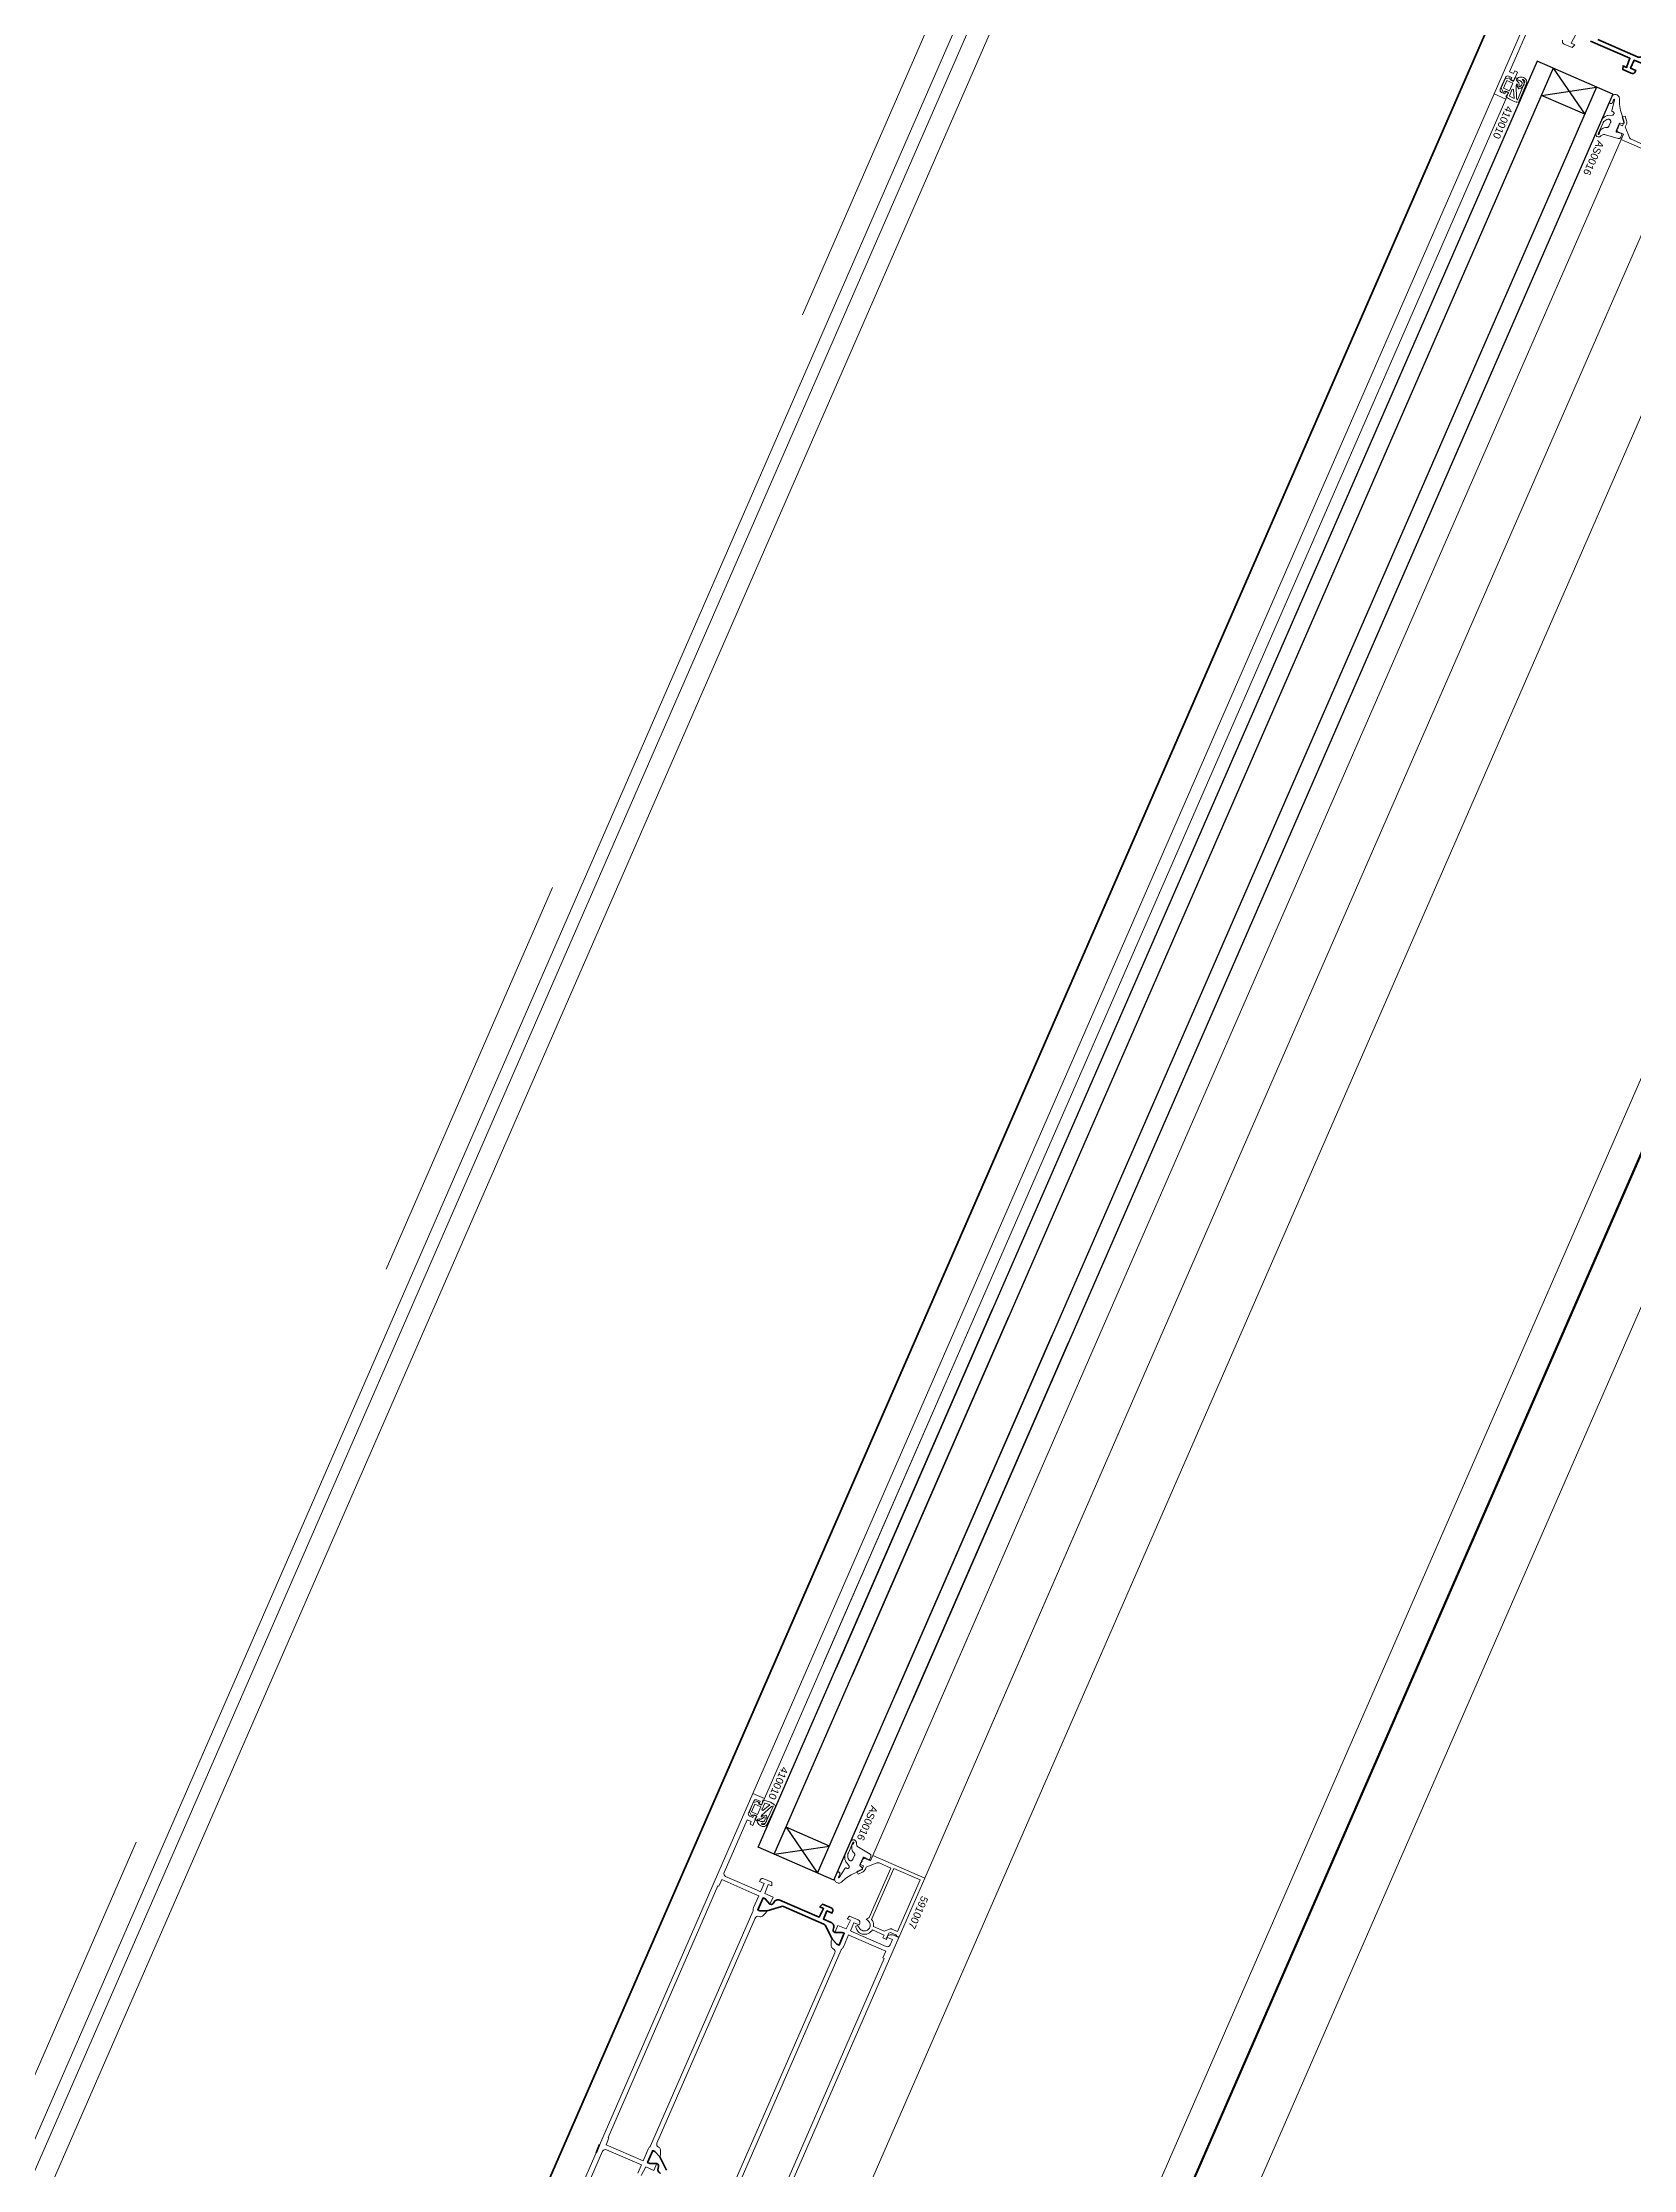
# Model space of a CAD drawing. Header units: millimetres. Extents: x -37281 to 954596, y -59787 to 956680.
# Drawn here: x 4338 to 4876, y -17182 to -16462 of the extents above; entities that cross this region are included whole.
import ezdxf
from ezdxf.enums import TextEntityAlignment as Align

# ---------------------------------------------------------------- set-up
doc = ezdxf.new("R2010")
doc.units = ezdxf.units.MM
doc.header["$MEASUREMENT"] = 0
doc.linetypes.add('Dot & Dashed', pattern=[670.277762, 352.777767, -176.388884, 0, -141.111112])
doc.linetypes.add('Double Dashed', pattern=[1093.611073, 529.166651, -211.666656, 141.111112, -211.666656])
for name, color, linetype, lineweight in [('0_Pen_No__2', 8, 'Continuous', 15), ('0_Pen_No__5', 7, 'Continuous', 25), ('0_Pen_No__6', 7, 'Continuous', 35), ('0_Pen_No__7', 7, 'Continuous', 35), ('0_Pen_No__9', 7, 'Continuous', 13), ('New_A-20-M_Floor_Slab_Pen_No__89', 8, 'Continuous', 20), ('New_A-20-M_Roof_Pen_No__93', 8, 'Continuous', 13), ('New_A-25-M_Curtain_Wall_Pen_No__90', 8, 'Continuous', 20), ('New_A-25-M_Wall_Ext_Pen_No__87', 8, 'Continuous', 20), ('New_ArchiCAD Windows_Pen_No__3', 7, 'Continuous', 18), ('New_ArchiCAD Zone Stamps_Pen_No__9', 7, 'Continuous', 13)]:
    doc.layers.add(name, color=color, linetype=linetype, lineweight=lineweight)
for name, color, linetype, lineweight, true_color in [('0_Pen_No__40', 7, 'Continuous', 35, 0x2a2a2a), ('New_A-15-MG_Structural_Grid_Phase_2_Pen_No__222', 7, 'Continuous', 13, 0x65af33), ('New_A-25-M_Curtain_Wall_Pen_No__69', 7, 'Continuous', 20, 0x606060), ('New_A-35-M_FFE-Zone_Pen_No__74', 7, 'Continuous', 20, 0x606060)]:
    doc.layers.add(name, color=color, linetype=linetype, lineweight=lineweight, true_color=true_color)
for name, color, linetype in [('New_A-15-MG_Structural_Grid_Phase_2', 7, 'Continuous'), ('New_A-20-M_Floor_Slab', 7, 'Continuous'), ('New_A-20-M_Roof', 7, 'Continuous'), ('New_A-25-M_Curtain_Wall', 7, 'Continuous'), ('New_A-25-M_Wall_Ext', 7, 'Continuous'), ('New_A-35-M_FFE-Zone', 7, 'Continuous'), ('New_ArchiCAD Windows', 7, 'Continuous')]:
    doc.layers.add(name, color=color, linetype=linetype)
doc.styles.add('GENERATED_STYLE_2', font='')
doc.styles.add('GENERATED_STYLE_3', font='')
doc.styles.add('GENERATED_STYLE_4', font='')
doc.styles.get('GENERATED_STYLE_2').set_extended_font_data('Arial', bold=True)
doc.styles.get('GENERATED_STYLE_3').set_extended_font_data('Arial')
doc.styles.get('GENERATED_STYLE_4').set_extended_font_data('Swis721 BT')

# ---------------------------------------------------------------- blocks, each defined once
blk = doc.blocks.new('Wall_2_3', base_point=(10092.6, -4631.3))
at = {"layer": 'New_A-25-M_Wall_Ext_Pen_No__87', "linetype": 'Continuous', "flags": 128}
for points in [[(10000.93, -4591.33), (2142.47, -22613.27)], [(2234.14, -22653.24), (10092.6, -4631.3)]]:
    blk.add_lwpolyline(points, dxfattribs=at)
blk = doc.blocks.new('Wall_4_3', base_point=(9982.59, -4632.6))
at = {"layer": 'New_A-25-M_Wall_Ext_Pen_No__87', "linetype": 'Continuous', "flags": 128}
for points in [[(4714.53, -16301.13), (1990.94, -22547.19)], [(2142.18, -22613.14), (4865.77, -16367.08)]]:
    blk.add_lwpolyline(points, dxfattribs=at)
blk = doc.blocks.new('Single Office_INB 2107_14_3', base_point=(2081.59, -16699.57))
at = {"layer": 'New_A-35-M_FFE-Zone_Pen_No__74', "linetype": 'Continuous'}
blk.add_line((3819.08, -18365.37), (4720.62, -16297.86), dxfattribs=at)
at = {"layer": 'New_ArchiCAD Zone Stamps_Pen_No__9'}
for tag, height, style, p in [('ROOM_NAME', 250, 'GENERATED_STYLE_2', (1580.4, -15284.57)), ('zoneNameLine2', 250, 'GENERATED_STYLE_2', (1391.97, -15716.7)), ('ROOM_NUMBER', 200, 'GENERATED_STYLE_3', (1203.54, -16137.41)), ('measuredAreaCode', 200, 'GENERATED_STYLE_3', (1046.52, -16497.52)), ('DUMMY_649', 200, 'GENERATED_STYLE_3', (1353.92, -16631.56)), ('DUMMY_650', 200, 'GENERATED_STYLE_3', (1703.43, -16783.96)), ('DUMMY_651', 133.33, 'GENERATED_STYLE_3', (1982.72, -16890.51))]:
    blk.add_attdef(tag, text='', height=height, rotation=336.44041, dxfattribs=dict(at, style=style)).set_placement(p, align=Align.TOP_LEFT)
blk = doc.blocks.new('Slab_4_3', base_point=(-34879.65, -33019.01))
at = {"layer": 'New_A-20-M_Floor_Slab_Pen_No__89', "linetype": 'Continuous', "flags": 128}
blk.add_lwpolyline([(19341.14, -30335.29), (10989.45, -26693.54), (10933.09, -26822.78), (1863.41, -22867.95), (9871.66, -4502.51), (4224.74, -2040.17), (4132.95, -2000.14), (2145.42, -6558.18), (-3141.98, -4252.62), (-10743.58, -11326.43), (-11126.43, -10915.01), (-34879.65, -33019.01)], dxfattribs=at)
blk = doc.blocks.new('Slab_8_3', base_point=(10933.09, -26822.78))
at = {"layer": 'New_A-20-M_Floor_Slab_Pen_No__89', "linetype": 'Continuous', "flags": 128}
blk.add_lwpolyline([(10933.09, -26822.78), (1863.41, -22867.95), (9871.66, -4502.51), (18941.33, -8457.33)], close=True, dxfattribs=at)
blk = doc.blocks.new('Triple Window 19[13]_3')
at = {"layer": 'New_ArchiCAD Windows_Pen_No__3', "linetype": 'Continuous'}
for p, q in [((5080.16, -15462.63), (4140.85, -17616.74)), ((5414.73, -15608.52), (4475.43, -17762.63)), ((4834.5, -16438.81), (4496.95, -17212.91)), ((4671.11, -17288.86), (5008.66, -16514.75))]:
    blk.add_line(p, q, dxfattribs=at)
blk = doc.blocks.new('Wall_139_3', base_point=(10165.92, -4712.54))
at = {"layer": 'New_ArchiCAD Windows', "color": 251, "linetype": 'Continuous', "lineweight": 20, "true_color": 0x606060}
blk.add_blockref('Triple Window 19[13]_3', (0, 0), dxfattribs=at)
blk = doc.blocks.new('Morph_1_3')
at = {"layer": 'New_A-20-M_Roof_Pen_No__93', "linetype": 'Continuous', "flags": 128}
blk.add_lwpolyline([(2064.53, -22792.01), (10012.82, -4564.06)], dxfattribs=at)
blk = doc.blocks.new('Beam_4_3', base_point=(10000.93, -4591.33))
at = {"layer": 'New_A-25-M_Curtain_Wall_Pen_No__69', "linetype": 'Dot & Dashed'}
blk.add_line((10000.93, -4591.33), (2142.47, -22613.27), dxfattribs=at)
at = {"layer": 'New_A-25-M_Curtain_Wall_Pen_No__90', "linetype": 'Continuous'}
for p, q in [((10000.93, -4591.33), (2142.47, -22613.27)), ((10203.2, -4679.52), (2344.74, -22701.46))]:
    blk.add_line(p, q, dxfattribs=at)
blk = doc.blocks.new('Standard grid marker[55]_3', base_point=(12179.47, 840.07))
at = {"layer": 'New_A-15-MG_Structural_Grid_Phase_2_Pen_No__222', "linetype": 'Double Dashed'}
blk.add_line((11800.31, -29.45), (-2469.84, -32755.44), dxfattribs=at)
at = {"layer": 'New_A-15-MG_Structural_Grid_Phase_2_Pen_No__222', "style": 'GENERATED_STYLE_4'}
for tag, p in [('AC_MarkerText_1_0', (11806.43, 1584.91)), ('AC_MarkerText_1_1', (-3621.73, -33796.76))]:
    blk.add_attdef(tag, text='', height=350, rotation=336.44041, dxfattribs=at).set_placement(p, align=Align.MIDDLE_CENTER)

msp = doc.modelspace()

# ---------------------------------------------------------------- linework, layer by layer
at = {"layer": '0_Pen_No__2', "linetype": 'Continuous', "flags": 128}
for points in [[(4842.15, -16453.6), (4834.36, -16471.47), (4835.74, -16472.07), (4836.13, -16471.16), (4837.05, -16471.56), (4835.65, -16474.76), (4834.74, -16474.37), (4835.14, -16473.45), (4834.04, -16472.97, 0.414214), (4832.98, -16473.38), (4831.22, -16477.42, 0.414214), (4831.64, -16478.47), (4832.74, -16478.95), (4833.14, -16478.03), (4834.05, -16478.43), (4833.05, -16480.72), (4829.11, -16479), (4893.07, -16332.34)], [(4856.76, -16458.88), (4855.24, -16461.81), (4856.44, -16462.34), (4855.56, -16463.26), (4852.86, -16462.08, -0.414214), (4852.34, -16460.77)], [(4540.27, -17184.13), (4541.8, -17181.19), (4544.55, -17182.39), (4545.59, -17180.01), (4543.17, -17180.05), (4542.44, -17179.73), (4544.19, -17175.69), (4544.93, -17176.01), (4546.54, -17177.81), (4546.82, -17177.17), (4546.8, -17175.4, 0.294108), (4546.2, -17174.49), (4546.15, -17174.47, -0.414214), (4545.63, -17173.16), (4578.88, -17096.89, -0.414214), (4580.2, -17096.37), (4580.25, -17096.4, 0.294108), (4581.32, -17096.22), (4582.64, -17095.04), (4582.92, -17094.4), (4580.5, -17094.43), (4579.77, -17094.11), (4581.53, -17090.08), (4582.26, -17090.4), (4583.88, -17092.2), (4584.92, -17089.81), (4582.17, -17088.61), (4583.28, -17085.5), (4584.48, -17086.02), (4584.56, -17084.75), (4581.86, -17083.57, 0.414214), (4580.54, -17084.09), (4580.34, -17084.54), (4581.9, -17085.22), (4580.7, -17087.97), (4579.28, -17087.36), (4568.87, -17082.82, -0.414214), (4568.36, -17081.5), (4576.15, -17063.63), (4577.53, -17064.23), (4577.13, -17065.14), (4578.04, -17065.54), (4579.44, -17062.33), (4578.53, -17061.93), (4578.13, -17062.85), (4577.03, -17062.37, -0.414214), (4576.61, -17061.32), (4578.37, -17057.29, -0.414214), (4579.42, -17056.87), (4580.52, -17057.35), (4580.13, -17058.27), (4581.04, -17058.67), (4582.04, -17056.38), (4578.1, -17054.66), (4514.15, -17201.32)], [(4572.58, -17184.91), (4605.83, -17108.64, 0.414214), (4605.32, -17107.33), (4605.26, -17107.3, -0.294108), (4604.66, -17106.4), (4604.64, -17104.63), (4604.92, -17103.99), (4606.53, -17105.78), (4607.27, -17106.1), (4609.03, -17102.07), (4608.29, -17101.75), (4605.88, -17101.79), (4606.92, -17099.41), (4609.67, -17100.6), (4611.19, -17097.67), (4609.99, -17097.15), (4610.87, -17096.22), (4613.76, -17097.48, -0.414214), (4614.27, -17098.8), (4614.07, -17099.25), (4612.33, -17098.49), (4611.13, -17101.24), (4612.03, -17101.64), (4623.23, -17106.52, 0.414214), (4624.55, -17106), (4625.35, -17104.17), (4623.7, -17103.45), (4623.71, -17102.9), (4624.24, -17102.69, -0.198912), (4625.77, -17102.72), (4627.51, -17103.47), (4583.54, -17204.31)], [(4608.25, -17107.34, 0.112281), (4607.99, -17107.7), (4573.35, -17187.13, 0.112281), (4573.27, -17187.57, -0.112281), (4573.1, -17188.46), (4571.36, -17192.45), (4583.92, -17197.93), (4584.92, -17195.63), (4585.38, -17195.83), (4622.55, -17110.59), (4622.09, -17110.39), (4623.09, -17108.09), (4611.41, -17103)], [(4611.41, -17103), (4610.53, -17102.62), (4608.79, -17106.61, -0.112281), (4608.25, -17107.34)], [(4519.39, -17193.79), (4527.19, -17175.92, -0.414214), (4528.5, -17175.4), (4540.33, -17180.55), (4539.13, -17183.3)]]:
    msp.add_lwpolyline(points, format="xyb", dxfattribs=at)
for points in [[(4889.73, -16502.12), (4872.13, -16494.44), (4872.93, -16492.61), (4870.82, -16491.69), (4870.77, -16490.8), (4870.9, -16490.71), (4871.02, -16490.59), (4871.11, -16490.46), (4871.19, -16490.32), (4871.24, -16490.16), (4871.26, -16490), (4871.25, -16489.83), (4871.22, -16489.67), (4871.63, -16489.32), (4872.64, -16489.76), (4873.1, -16488.71), (4872.54, -16486.79), (4873.5, -16486.51), (4873.96, -16488.07), (4874.02, -16488.35), (4874.04, -16488.62), (4874.02, -16488.9), (4873.97, -16489.18), (4873.87, -16489.44), (4873.56, -16490.16), (4874.96, -16493.72), (4875.03, -16493.87), (4875.12, -16494), (4875.23, -16494.11), (4875.36, -16494.2), (4875.5, -16494.28), (4879.42, -16495.99)], [(4613.49, -17099.4), (4612.97, -17099.61), (4613.02, -17100.07), (4613.15, -17100.51), (4613.34, -17100.93), (4613.59, -17101.31), (4613.9, -17101.65), (4614.26, -17101.94), (4614.66, -17102.17), (4615.14, -17102.33), (4615.64, -17102.42), (4616.15, -17102.42), (4616.66, -17102.33), (4617.14, -17102.17), (4617.59, -17101.93), (4617.99, -17101.61), (4618.34, -17101.24), (4618.58, -17100.93), (4622.52, -17102.65), (4622.08, -17103.66), (4623.36, -17104.22), (4623.52, -17103.85), (4623.34, -17103.77), (4624.1, -17102.03), (4624.76, -17101.77), (4626.55, -17102.55), (4627.09, -17103.29), (4627.61, -17103.24), (4636.28, -17083.34), (4618.68, -17075.67), (4617.88, -17077.5), (4615.78, -17076.58), (4615.09, -17077.15), (4615.11, -17077.31), (4615.11, -17077.48), (4615.07, -17077.64), (4615.02, -17077.79), (4614.94, -17077.93), (4614.83, -17078.06), (4614.71, -17078.17), (4614.57, -17078.26), (4614.59, -17078.8), (4615.6, -17079.24), (4615.14, -17080.29), (4613.35, -17081.18), (4613.8, -17082.07), (4615.26, -17081.35), (4615.5, -17081.21), (4615.72, -17081.03), (4615.91, -17080.83), (4616.07, -17080.6), (4616.2, -17080.36), (4616.52, -17079.64), (4620.08, -17078.24), (4620.23, -17078.19), (4620.39, -17078.17), (4620.55, -17078.17), (4620.71, -17078.2), (4620.86, -17078.25), (4624.78, -17079.96)], [(4624.78, -17079.96), (4617.46, -17096.74), (4616.52, -17097.43), (4616.91, -17097.66), (4617.18, -17097.86), (4617.41, -17098.1), (4617.59, -17098.37), (4617.73, -17098.68), (4617.82, -17099), (4617.84, -17099.33), (4617.82, -17099.66), (4617.73, -17099.98), (4617.59, -17100.29), (4617.4, -17100.56), (4617.17, -17100.8), (4616.9, -17101), (4616.6, -17101.14), (4616.28, -17101.24), (4615.95, -17101.28), (4615.62, -17101.26), (4615.29, -17101.18), (4614.99, -17101.05), (4614.71, -17100.87), (4614.46, -17100.65), (4614.26, -17100.39), (4614.1, -17100.09), (4613.49, -17099.4)]]:
    msp.add_lwpolyline(points, dxfattribs=at)
msp.add_lwpolyline([(4625.81, -17080.09), (4634.7, -17083.97), (4627.07, -17101.47), (4625.16, -17100.64), (4625.01, -17100.59), (4624.86, -17100.56), (4624.7, -17100.56), (4624.54, -17100.58), (4624.39, -17100.63), (4622.54, -17101.35), (4618.96, -17099.79), (4618.99, -17099.27), (4618.94, -17098.75), (4618.8, -17098.25), (4618.58, -17097.78), (4618.28, -17097.35)], close=True, dxfattribs=at)
msp.add_lwpolyline([(4578.76, -17088.77), (4580.1, -17089.35), (4578.36, -17093.34, 0.112281), (4578.19, -17094.23, -0.112281), (4578.11, -17094.67), (4543.47, -17174.1, -0.112281), (4543.21, -17174.46, 0.112281), (4542.67, -17175.19), (4540.93, -17179.18), (4528.37, -17173.7), (4529.37, -17171.41), (4529.1, -17171.29), (4566.27, -17086.04), (4566.54, -17086.16), (4567.54, -17083.87)], format="xyb", close=True, dxfattribs=at)
at = {"layer": '0_Pen_No__40', "linetype": 'Continuous'}
for p, q in [((9735.36, -5700.74), (2596.69, -22071.98)), ((4526.21, -17173.65), (4525.01, -17176.4))]:
    msp.add_line(p, q, dxfattribs=at)
at = {"layer": '0_Pen_No__5', "linetype": 'Continuous'}
for p, q in [((4843.67, -16467.9), (4659.3, -16890.7)), ((4849.17, -16470.29), (4664.8, -16893.09)), ((4869.33, -16479.09), (4843.67, -16467.9)), ((4849.17, -16470.29), (4859.84, -16485.86)), ((4863.83, -16476.69), (4679.47, -16899.49)), ((4845.17, -16479.46), (4863.83, -16476.69)), ((4869.33, -16479.09), (4684.97, -16901.89)), ((4859.84, -16485.86), (4845.17, -16479.46)), ((4579.86, -17072.88), (4659.3, -16890.7)), ((4585.36, -17075.28), (4664.8, -16893.09)), ((4659.3, -16890.7), (4606.28, -17012.3)), ((4664.8, -16893.09), (4611.78, -17014.7)), ((4600.03, -17081.67), (4679.47, -16899.49)), ((4605.53, -17084.07), (4684.97, -16901.89)), ((4679.47, -16899.49), (4626.44, -17021.1)), ((4684.97, -16901.89), (4631.94, -17023.5)), ((4604.03, -17072.51), (4589.36, -17066.11)), ((4589.36, -17066.11), (4600.03, -17081.67)), ((4605.53, -17084.07), (4579.86, -17072.88)), ((4585.36, -17075.28), (4604.03, -17072.51))]:
    msp.add_line(p, q, dxfattribs=at)
at = {"layer": '0_Pen_No__6', "linetype": 'Continuous', "flags": 128}
for points in [[(4864.27, -16460.52), (4877.95, -16466.48, 0.176327), (4878.64, -16466.53), (4883.52, -16465.07), (4885.93, -16465.05), (4886.66, -16465.37), (4884.9, -16469.4), (4884.17, -16469.08), (4882.55, -16467.29, 0.414214), (4881.23, -16467.8), (4881.19, -16467.9, -0.414214), (4879.22, -16468.67), (4876.56, -16467.51), (4875.36, -16470.26), (4877.1, -16471.02), (4876.9, -16471.48, -0.414214), (4875.59, -16472), (4872.7, -16470.74), (4872.78, -16469.46), (4873.98, -16469.99), (4875.09, -16466.87), (4861.8, -16461.08, -0.414214)], [(4546.84, -17183.39, -0.414214), (4546.06, -17181.42), (4546.1, -17181.33, 0.414214), (4545.59, -17180.01), (4543.17, -17180.05), (4542.44, -17179.73), (4544.19, -17175.69), (4544.93, -17176.01), (4546.55, -17177.79), (4548.81, -17182.36, 0.176327)]]:
    msp.add_lwpolyline(points, format="xyb", dxfattribs=at)
msp.add_lwpolyline([(4585.19, -17091.68, -0.414214), (4583.88, -17092.2), (4582.26, -17090.4), (4581.53, -17090.08), (4579.77, -17094.11), (4580.5, -17094.43), (4582.91, -17094.41), (4587.79, -17092.96, -0.176327), (4588.47, -17093), (4602.16, -17098.97, -0.176327), (4602.65, -17099.44), (4604.91, -17104.01), (4606.53, -17105.78), (4607.27, -17106.1), (4609.03, -17102.07), (4608.29, -17101.75), (4605.88, -17101.79, -0.414214), (4605.36, -17100.47), (4605.4, -17100.38, 0.414214), (4604.62, -17098.41), (4601.97, -17097.25), (4603.16, -17094.5), (4604.91, -17095.26), (4605.11, -17094.8, 0.414214), (4604.59, -17093.48), (4601.7, -17092.22), (4600.82, -17093.15), (4602.02, -17093.67), (4600.5, -17096.61), (4587.21, -17090.81, 0.414214), (4585.23, -17091.59)], format="xyb", close=True, dxfattribs=at)
at = {"layer": '0_Pen_No__9', "linetype": 'Continuous'}
for p, q in [((4829.11, -16479), (4651.15, -16887.14)), ((4833.05, -16480.72), (4655.09, -16888.86)), ((4872.13, -16494.44), (4692.94, -16905.37)), ((4889.73, -16502.12), (4710.54, -16913.04)), ((4578.1, -17054.66), (4651.15, -16887.14)), ((4582.04, -17056.38), (4655.09, -16888.86)), ((4655.09, -16888.86), (4602.06, -17010.47)), ((4618.68, -17075.67), (4692.94, -16905.37)), ((4692.94, -16905.37), (4639.92, -17026.97)), ((4636.28, -17083.34), (4710.54, -16913.04)), ((4710.54, -16913.04), (4657.52, -17034.65))]:
    msp.add_line(p, q, dxfattribs=at)
at = {"layer": '0_Pen_No__9', "linetype": 'Continuous', "flags": 128}
for points in [[(4840.07, -16475.45), (4837.65, -16481.33), (4837.37, -16481.89), (4836.81, -16481.62), (4836.74, -16481.78), (4836.57, -16481.73), (4835.42, -16481.33), (4834.34, -16480.78), (4833.33, -16480.09), (4833.11, -16479.91), (4834, -16478.63), (4832.69, -16478.06), (4832.57, -16478.33), (4832.21, -16478.34), (4831.53, -16476.97), (4832.86, -16473.91), (4834.33, -16473.48), (4834.57, -16473.75), (4834.45, -16474.02), (4835.76, -16474.59), (4836, -16473.48), (4836.79, -16473.65), (4836.65, -16474.27), (4837.01, -16474.79), (4837.12, -16474.83), (4837.22, -16474.89), (4837.31, -16474.97), (4837.39, -16475.06), (4837.45, -16475.16), (4837.5, -16475.27), (4837.53, -16475.39), (4837.57, -16475.56), (4837.59, -16475.74), (4837.58, -16475.92), (4837.53, -16476.1), (4837.46, -16476.26), (4837.71, -16476.54), (4837.92, -16476.45), (4838.11, -16476.33), (4838.27, -16476.18), (4838.41, -16476), (4838.53, -16475.8), (4838.61, -16475.59), (4838.62, -16475.46), (4838.62, -16475.32), (4838.59, -16475.19), (4838.54, -16475.07), (4838.47, -16474.95), (4838.38, -16474.85), (4838.27, -16474.77), (4838.09, -16474.61), (4837.89, -16474.48), (4837.67, -16474.39), (4837.44, -16474.32), (4837.2, -16474.3), (4837.01, -16473.59), (4837.4, -16473.42), (4837.81, -16473.32), (4838.23, -16473.3), (4838.64, -16473.34), (4839.05, -16473.46), (4839.42, -16473.64), (4839.76, -16473.89), (4839.92, -16474.07), (4840.04, -16474.28), (4840.12, -16474.51), (4840.16, -16474.75), (4840.17, -16474.99), (4840.14, -16475.22)], [(4834.29, -16477.88), (4832.28, -16477), (4833.4, -16474.44), (4835.41, -16475.31)], [(4834.38, -16479.74), (4834.28, -16479.67), (4835.26, -16477.41), (4835.64, -16477.48), (4835.88, -16480.55), (4835.65, -16480.45)], [(4837.16, -16480.81), (4839.47, -16475.1), (4839.49, -16474.95), (4839.48, -16474.81), (4839.44, -16474.67), (4839.39, -16474.53), (4839.31, -16474.41), (4839.21, -16474.3), (4839.1, -16474.21), (4838.98, -16474.13), (4838.84, -16474.08), (4838.7, -16474.05), (4838.64, -16474.21), (4838.82, -16474.36), (4838.98, -16474.53), (4839.11, -16474.73), (4839.21, -16474.95), (4839.27, -16475.18), (4839.29, -16475.41), (4839.27, -16475.65), (4839.15, -16475.98), (4838.96, -16476.29), (4838.74, -16476.57), (4838.47, -16476.81), (4838.16, -16477), (4837.83, -16477.14), (4837.48, -16477.22), (4836.86, -16476.11), (4837.08, -16475.88), (4836.98, -16475.58), (4836.62, -16476.07), (4836.68, -16480.52), (4836.91, -16480.99), (4837.09, -16480.99)], [(4871.18, -16494.09), (4871.31, -16494.1), (4871.44, -16494.09), (4871.57, -16494.06), (4871.69, -16494.01), (4871.81, -16493.93), (4871.9, -16493.84), (4871.99, -16493.74), (4872.05, -16493.62), (4872.4, -16492.82), (4872.42, -16492.77), (4872.42, -16492.72), (4872.42, -16492.67), (4872.41, -16492.62), (4872.4, -16492.57), (4872.37, -16492.53), (4872.34, -16492.49), (4872.3, -16492.46), (4872.26, -16492.43), (4872.21, -16492.41), (4870.64, -16491.94), (4870.59, -16491.92), (4870.55, -16491.89), (4870.51, -16491.86), (4870.48, -16491.82), (4870.45, -16491.78), (4870.44, -16491.73), (4870.43, -16491.68), (4870.43, -16491.63), (4870.44, -16491.58), (4870.45, -16491.53), (4871.53, -16489.07), (4871.55, -16489.03), (4871.58, -16488.99), (4871.61, -16488.96), (4871.65, -16488.93), (4871.69, -16488.91), (4871.73, -16488.89), (4871.77, -16488.89), (4871.82, -16488.89), (4872.89, -16488.95), (4872.94, -16488.95), (4872.99, -16488.94), (4873.03, -16488.92), (4873.08, -16488.9), (4873.12, -16488.87), (4873.15, -16488.83), (4873.18, -16488.79), (4873.19, -16488.74), (4873.2, -16488.69), (4873.21, -16488.64), (4873.2, -16488.59), (4873.19, -16488.54), (4872.59, -16486.62), (4871.96, -16484.63), (4871.61, -16482.57), (4871.55, -16480.49), (4871.52, -16480.25), (4871.44, -16480.02), (4871.33, -16479.81), (4871.19, -16479.62), (4871.01, -16479.46), (4870.81, -16479.33), (4870.59, -16479.24), (4870.36, -16479.18), (4870.12, -16479.17), (4869.88, -16479.19), (4869.65, -16479.26), (4869.44, -16479.36), (4869.24, -16479.5), (4869.08, -16479.68), (4868.25, -16481.57), (4868.22, -16481.64), (4868.21, -16481.73), (4868.21, -16481.81), (4868.23, -16481.89), (4868.25, -16481.97), (4868.29, -16482.04), (4868.34, -16482.1), (4868.4, -16482.16), (4868.47, -16482.21), (4868.55, -16482.24), (4868.63, -16482.26), (4868.71, -16482.27), (4868.79, -16482.26), (4868.87, -16482.24), (4868.95, -16482.2), (4869.02, -16482.16), (4869.08, -16482.1), (4869.13, -16482.04), (4869.17, -16481.97), (4869.59, -16480.99), (4869.61, -16480.95), (4869.64, -16480.91), (4869.68, -16480.88), (4869.71, -16480.85), (4869.76, -16480.83), (4869.8, -16480.81), (4869.85, -16480.8), (4869.86, -16480.85), (4869.87, -16480.89), (4869.87, -16480.94), (4869.86, -16480.99), (4868.99, -16484.65), (4868.97, -16484.73), (4869, -16484.8), (4869.02, -16484.84), (4869.05, -16484.88), (4869.08, -16484.92), (4869.12, -16484.95), (4869.16, -16484.97), (4869.44, -16485.09), (4869.52, -16485.13), (4869.59, -16485.19), (4869.64, -16485.25), (4869.69, -16485.33), (4869.72, -16485.41), (4869.74, -16485.49), (4869.74, -16485.58), (4869.73, -16485.67), (4869.7, -16485.75), (4869.66, -16485.83), (4869.6, -16485.89), (4869.54, -16485.95), (4869.29, -16486.14), (4869.25, -16486.16), (4869.21, -16486.18), (4869.17, -16486.19), (4869.12, -16486.2), (4867.69, -16486.26), (4867.62, -16486.26), (4867.56, -16486.28), (4867.23, -16486.39), (4866.77, -16486.59), (4866.35, -16486.86), (4865.98, -16487.2), (4865.67, -16487.6), (4865.43, -16488.04), (4863.63, -16492.16), (4863.58, -16492.32), (4863.55, -16492.48), (4863.55, -16492.64), (4863.58, -16492.81), (4863.64, -16492.97), (4863.72, -16493.11), (4863.82, -16493.24), (4863.94, -16493.35), (4864.08, -16493.44), (4864.23, -16493.51), (4864.39, -16493.55), (4864.56, -16493.56), (4864.73, -16493.54), (4864.89, -16493.5), (4865.04, -16493.43), (4865.17, -16493.34), (4865.29, -16493.22), (4865.47, -16493.06), (4865.67, -16492.92), (4865.89, -16492.82), (4866.12, -16492.75), (4866.37, -16492.72), (4866.61, -16492.74), (4866.85, -16492.79)], [(4868.55, -16488.63), (4868.6, -16488.5), (4868.62, -16488.37), (4868.62, -16488.23), (4868.59, -16488.1), (4868.54, -16487.97), (4868.48, -16487.86), (4868.39, -16487.75), (4868.29, -16487.66), (4868.17, -16487.59), (4868.05, -16487.54), (4867.92, -16487.52), (4867.78, -16487.51), (4867.65, -16487.53), (4867.27, -16487.64), (4866.92, -16487.82), (4866.6, -16488.04), (4866.32, -16488.31), (4866.08, -16488.63), (4865.89, -16488.97), (4864.35, -16492.52), (4864.34, -16492.55), (4864.33, -16492.57), (4864.33, -16492.6), (4864.34, -16492.62), (4864.35, -16492.64), (4864.36, -16492.67), (4864.37, -16492.69), (4864.39, -16492.7), (4864.41, -16492.72), (4864.43, -16492.73), (4864.46, -16492.73), (4864.48, -16492.73), (4864.51, -16492.73), (4864.53, -16492.73), (4864.56, -16492.72), (4864.58, -16492.7), (4864.59, -16492.69), (4864.61, -16492.67), (4864.62, -16492.64), (4864.77, -16492.31), (4864.78, -16492.26), (4864.79, -16492.22), (4864.79, -16492.17), (4864.79, -16492.13), (4864.77, -16492.08), (4864.75, -16492.04), (4864.73, -16492), (4864.7, -16491.97), (4864.73, -16491.89), (4864.91, -16491.55), (4865.14, -16491.24), (4865.42, -16490.97), (4865.73, -16490.75), (4866.07, -16490.57), (4866.44, -16490.45), (4866.82, -16490.39), (4867.2, -16490.39), (4867.33, -16490.39), (4867.45, -16490.37), (4867.56, -16490.33), (4867.67, -16490.28), (4867.77, -16490.21), (4867.86, -16490.12), (4867.94, -16490.02), (4867.99, -16489.91)], [(4582.95, -17065.1), (4585.62, -17059.33), (4585.83, -17058.75), (4585.25, -17058.52), (4585.32, -17058.36), (4585.17, -17058.27), (4584.1, -17057.7), (4582.95, -17057.28), (4581.76, -17057.01), (4581.48, -17056.96), (4581.15, -17058.5), (4579.84, -17057.92), (4579.96, -17057.65), (4579.72, -17057.38), (4578.25, -17057.81), (4576.92, -17060.87), (4577.6, -17062.24), (4577.96, -17062.23), (4578.08, -17061.96), (4579.39, -17062.53), (4578.74, -17063.46), (4579.39, -17063.93), (4579.76, -17063.4), (4580.38, -17063.31), (4580.49, -17063.36), (4580.6, -17063.4), (4580.72, -17063.41), (4580.84, -17063.41), (4580.96, -17063.38), (4581.07, -17063.34), (4581.18, -17063.28), (4581.34, -17063.2), (4581.48, -17063.09), (4581.6, -17062.96), (4581.7, -17062.81), (4581.77, -17062.64), (4582.15, -17062.63), (4582.22, -17062.84), (4582.26, -17063.07), (4582.26, -17063.29), (4582.23, -17063.52), (4582.16, -17063.73), (4582.06, -17063.94), (4581.97, -17064.04), (4581.87, -17064.13), (4581.75, -17064.2), (4581.63, -17064.24), (4581.49, -17064.27), (4581.36, -17064.27), (4581.23, -17064.25), (4580.99, -17064.23), (4580.76, -17064.17), (4580.54, -17064.07), (4580.34, -17063.94), (4580.15, -17063.79), (4579.51, -17064.13), (4579.65, -17064.53), (4579.85, -17064.89), (4580.12, -17065.22), (4580.44, -17065.49), (4580.8, -17065.71), (4581.19, -17065.86), (4581.6, -17065.94), (4581.84, -17065.93), (4582.07, -17065.87), (4582.29, -17065.78), (4582.5, -17065.65), (4582.68, -17065.49), (4582.83, -17065.31)], [(4580.8, -17059.22), (4578.79, -17058.34), (4577.67, -17060.9), (4579.68, -17061.78)], [(4584.9, -17059.32), (4582.29, -17064.91), (4582.19, -17065.02), (4582.08, -17065.11), (4581.95, -17065.18), (4581.81, -17065.23), (4581.67, -17065.26), (4581.52, -17065.26), (4581.38, -17065.24), (4581.24, -17065.2), (4581.11, -17065.14), (4580.99, -17065.05), (4581.07, -17064.9), (4581.3, -17064.94), (4581.54, -17064.94), (4581.77, -17064.9), (4582, -17064.82), (4582.21, -17064.71), (4582.39, -17064.56), (4582.55, -17064.39), (4582.71, -17064.06), (4582.82, -17063.72), (4582.87, -17063.37), (4582.86, -17063.01), (4582.79, -17062.65), (4582.66, -17062.32), (4582.49, -17062.01), (4581.25, -17062.31), (4581.23, -17062.62), (4580.94, -17062.75), (4581.06, -17062.16), (4584.36, -17059.17), (4584.86, -17059.02), (4584.98, -17059.16)], [(4582.22, -17058.02), (4582.1, -17057.99), (4581.12, -17060.25), (4581.42, -17060.48), (4583.84, -17058.57), (4583.61, -17058.47)], [(4617.78, -17075.22), (4617.88, -17075.3), (4617.96, -17075.41), (4618.02, -17075.53), (4618.07, -17075.65), (4618.09, -17075.78), (4618.09, -17075.92), (4618.07, -17076.05), (4618.03, -17076.17), (4617.68, -17076.98), (4617.65, -17077.02), (4617.62, -17077.06), (4617.58, -17077.1), (4617.54, -17077.12), (4617.49, -17077.14), (4617.45, -17077.15), (4617.4, -17077.16), (4617.34, -17077.15), (4617.3, -17077.14), (4617.25, -17077.12), (4615.84, -17076.29), (4615.79, -17076.26), (4615.74, -17076.25), (4615.69, -17076.24), (4615.64, -17076.25), (4615.59, -17076.26), (4615.54, -17076.28), (4615.5, -17076.31), (4615.46, -17076.34), (4615.43, -17076.38), (4615.41, -17076.42), (4614.33, -17078.89), (4614.32, -17078.93), (4614.31, -17078.98), (4614.31, -17079.02), (4614.31, -17079.07), (4614.33, -17079.11), (4614.35, -17079.16), (4614.37, -17079.19), (4614.4, -17079.23), (4615.18, -17079.96), (4615.21, -17080), (4615.24, -17080.04), (4615.26, -17080.09), (4615.27, -17080.14), (4615.27, -17080.19), (4615.26, -17080.24), (4615.25, -17080.29), (4615.23, -17080.33), (4615.2, -17080.37), (4615.17, -17080.41), (4615.13, -17080.44), (4615.08, -17080.46), (4613.27, -17081.34), (4611.38, -17082.23), (4609.63, -17083.37), (4608.06, -17084.75), (4607.87, -17084.88), (4607.65, -17084.98), (4607.42, -17085.05), (4607.18, -17085.07), (4606.94, -17085.05), (4606.71, -17084.99), (4606.49, -17084.89), (4606.3, -17084.76), (4606.12, -17084.6), (4605.98, -17084.4), (4605.87, -17084.19), (4605.8, -17083.96), (4605.77, -17083.72), (4605.79, -17083.48), (4606.61, -17081.59), (4606.65, -17081.52), (4606.7, -17081.46), (4606.76, -17081.4), (4606.83, -17081.35), (4606.9, -17081.32), (4606.98, -17081.3), (4607.07, -17081.29), (4607.15, -17081.3), (4607.23, -17081.32), (4607.3, -17081.35), (4607.37, -17081.4), (4607.43, -17081.45), (4607.49, -17081.52), (4607.52, -17081.59), (4607.55, -17081.67), (4607.57, -17081.75), (4607.57, -17081.83), (4607.55, -17081.92), (4607.53, -17081.99), (4607.1, -17082.97), (4607.09, -17083.01), (4607.08, -17083.06), (4607.07, -17083.11), (4607.08, -17083.15), (4607.09, -17083.2), (4607.11, -17083.24), (4607.14, -17083.28), (4607.18, -17083.26), (4607.22, -17083.24), (4607.25, -17083.21), (4607.28, -17083.17), (4609.37, -17080.03), (4609.42, -17079.97), (4609.49, -17079.94), (4609.53, -17079.93), (4609.58, -17079.92), (4609.63, -17079.92), (4609.67, -17079.93), (4609.72, -17079.94), (4610, -17080.07), (4610.09, -17080.1), (4610.17, -17080.11), (4610.26, -17080.11), (4610.34, -17080.09), (4610.42, -17080.06), (4610.5, -17080.01), (4610.56, -17079.95), (4610.62, -17079.89), (4610.66, -17079.81), (4610.69, -17079.73), (4610.7, -17079.64), (4610.7, -17079.55), (4610.66, -17079.24), (4610.66, -17079.2), (4610.64, -17079.16), (4610.62, -17079.12), (4610.59, -17079.08), (4609.67, -17077.99), (4609.63, -17077.94), (4609.59, -17077.88), (4609.45, -17077.56), (4609.28, -17077.09), (4609.19, -17076.6), (4609.19, -17076.09), (4609.27, -17075.6), (4609.43, -17075.12), (4611.23, -17071), (4611.31, -17070.86), (4611.41, -17070.72), (4611.53, -17070.61), (4611.67, -17070.52), (4611.82, -17070.46), (4611.98, -17070.41), (4612.15, -17070.4), (4612.31, -17070.42), (4612.47, -17070.46), (4612.63, -17070.52), (4612.76, -17070.62), (4612.89, -17070.73), (4612.99, -17070.86), (4613.06, -17071.01), (4613.12, -17071.16), (4613.14, -17071.33), (4613.14, -17071.49), (4613.14, -17071.74), (4613.17, -17071.98), (4613.25, -17072.21), (4613.36, -17072.42), (4613.5, -17072.62), (4613.68, -17072.79), (4613.88, -17072.93)], [(4611.99, -17077.01), (4611.93, -17077.13), (4611.84, -17077.23), (4611.74, -17077.32), (4611.63, -17077.4), (4611.5, -17077.45), (4611.37, -17077.48), (4611.24, -17077.49), (4611.1, -17077.47), (4610.97, -17077.44), (4610.85, -17077.38), (4610.74, -17077.3), (4610.65, -17077.2), (4610.57, -17077.09), (4610.4, -17076.74), (4610.28, -17076.36), (4610.23, -17075.98), (4610.24, -17075.58), (4610.3, -17075.2), (4610.43, -17074.83), (4611.98, -17071.28), (4611.99, -17071.25), (4612.01, -17071.23), (4612.03, -17071.22), (4612.05, -17071.2), (4612.07, -17071.19), (4612.09, -17071.19), (4612.12, -17071.19), (4612.14, -17071.19), (4612.17, -17071.19), (4612.19, -17071.2), (4612.21, -17071.22), (4612.23, -17071.23), (4612.24, -17071.25), (4612.26, -17071.27), (4612.26, -17071.3), (4612.27, -17071.32), (4612.27, -17071.35), (4612.26, -17071.37), (4612.26, -17071.4), (4612.11, -17071.73), (4612.09, -17071.77), (4612.06, -17071.81), (4612.03, -17071.84), (4611.99, -17071.87), (4611.95, -17071.89), (4611.9, -17071.9), (4611.86, -17071.91), (4611.81, -17071.91), (4611.78, -17071.99), (4611.65, -17072.35), (4611.58, -17072.73), (4611.57, -17073.12), (4611.62, -17073.5), (4611.73, -17073.87), (4611.89, -17074.22), (4612.1, -17074.54), (4612.36, -17074.82), (4612.45, -17074.91), (4612.51, -17075.01), (4612.57, -17075.12), (4612.6, -17075.24), (4612.62, -17075.36), (4612.61, -17075.49), (4612.59, -17075.61), (4612.55, -17075.72)]]:
    msp.add_lwpolyline(points, close=True, dxfattribs=at)

# ---------------------------------------------------------------- block references
at = {"layer": 'New_A-15-MG_Structural_Grid_Phase_2', "color": 8, "linetype": 'Continuous', "lineweight": 15}
msp.add_blockref('Standard grid marker[55]_3', (12179.47, 840.07), dxfattribs=at)
at = {"layer": 'New_A-20-M_Floor_Slab', "color": 8, "linetype": 'Continuous', "lineweight": 20}
for name, p in [('Slab_4_3', (-34879.65, -33019.01)), ('Slab_8_3', (10933.09, -26822.78))]:
    msp.add_blockref(name, p, dxfattribs=at)
at = {"layer": 'New_A-20-M_Roof', "linetype": 'Continuous', "lineweight": 0}
msp.add_blockref('Morph_1_3', (0, 0), dxfattribs=at)
at = {"layer": 'New_A-25-M_Curtain_Wall', "color": 8, "lineweight": 20}
msp.add_blockref('Beam_4_3', (10000.93, -4591.33), dxfattribs=at)
at = {"layer": 'New_A-25-M_Wall_Ext', "color": 250, "lineweight": 50, "true_color": 0x2a2a2a}
for name, p in [('Wall_4_3', (9982.59, -4632.6)), ('Wall_139_3', (10165.92, -4712.54)), ('Wall_2_3', (10092.6, -4631.3))]:
    msp.add_blockref(name, p, dxfattribs=at)
at = {"layer": 'New_A-35-M_FFE-Zone', "linetype": 'Continuous'}
msp.add_blockref('Single Office_INB 2107_14_3', (2081.59, -16699.57), dxfattribs=at)

# ---------------------------------------------------------------- texts
at = {"layer": '0_Pen_No__7', "linetype": 'Continuous', "char_height": 2.5, "attachment_point": 7, "rotation": 246.44041, "style": 'GENERATED_STYLE_3'}
for s, insert in [('\\A1;{\\fArial|b0|i0|c0|p34;410010}', (4833.22, -16482.82)), ('\\A1;{\\fArial|b0|i0|c0|p34;AS0016}', (4864.14, -16494.47)), ('\\A1;{\\fArial|b0|i0|c0|p34;410010}', (4587.9, -17045.41)), ('\\A1;{\\fArial|b0|i0|c0|p34;AS0016}', (4618.17, -17058.56)), ('\\A1;{\\fArial|b0|i0|c0|p34;591007}', (4635.25, -17089.18))]:
    msp.add_mtext(s, dxfattribs=dict(at, insert=insert))

doc.saveas('drawing.dxf')
